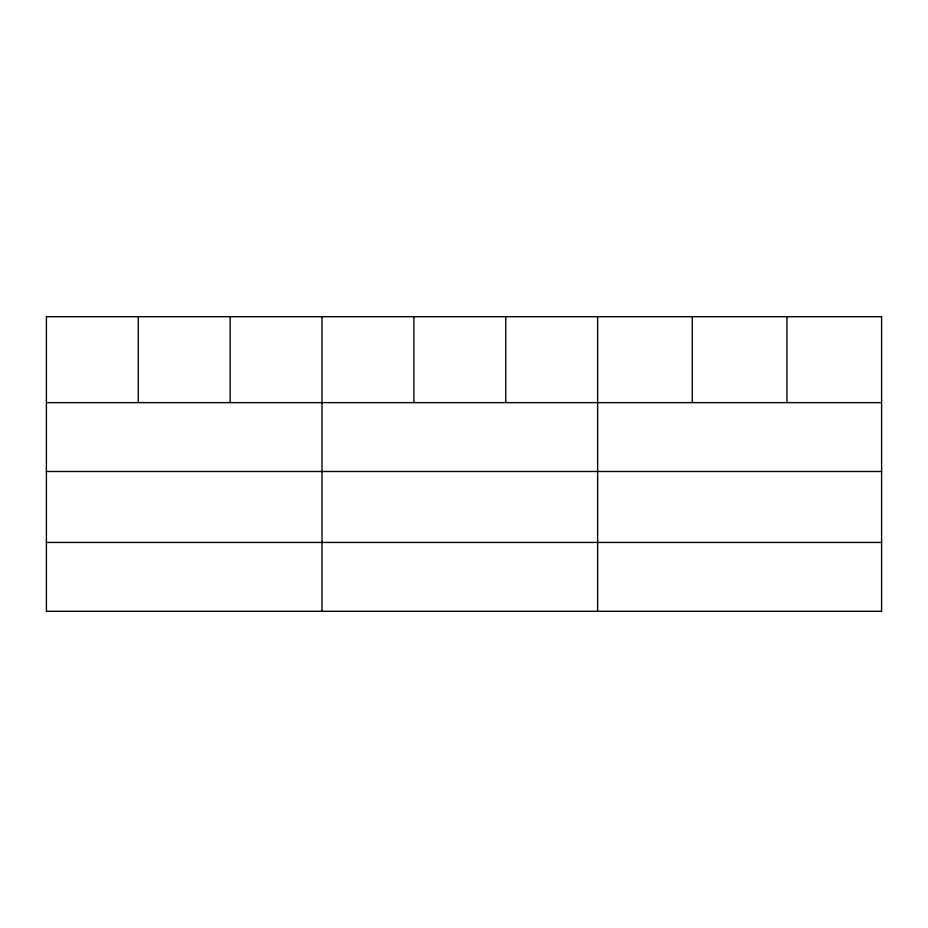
<?xml version="1.0" encoding="UTF-8"?>
<svg xmlns="http://www.w3.org/2000/svg" width="928" height="928" viewBox="0 0 928 928"><rect width="100%" height="100%" fill="white"/><g stroke="black" fill="none" stroke-linecap="round" stroke-linejoin="round"><path stroke-width="1.39" d="M46.4 402.624L881.6 402.624M46.4 471.494L881.6 471.494M46.4 542.439L881.6 542.439M786.944 316.703L786.944 402.624M692.288 316.703L692.288 402.624M597.632 316.703L597.632 611.297M505.76 316.703L505.76 402.624M413.888 316.703L413.888 402.624M322.016 316.703L322.016 611.297M230.144 316.703L230.144 402.624M138.272 316.703L138.272 402.624M881.6 316.703L46.4 316.703L46.4 611.297L881.6 611.297L881.6 316.703"/></g></svg>
